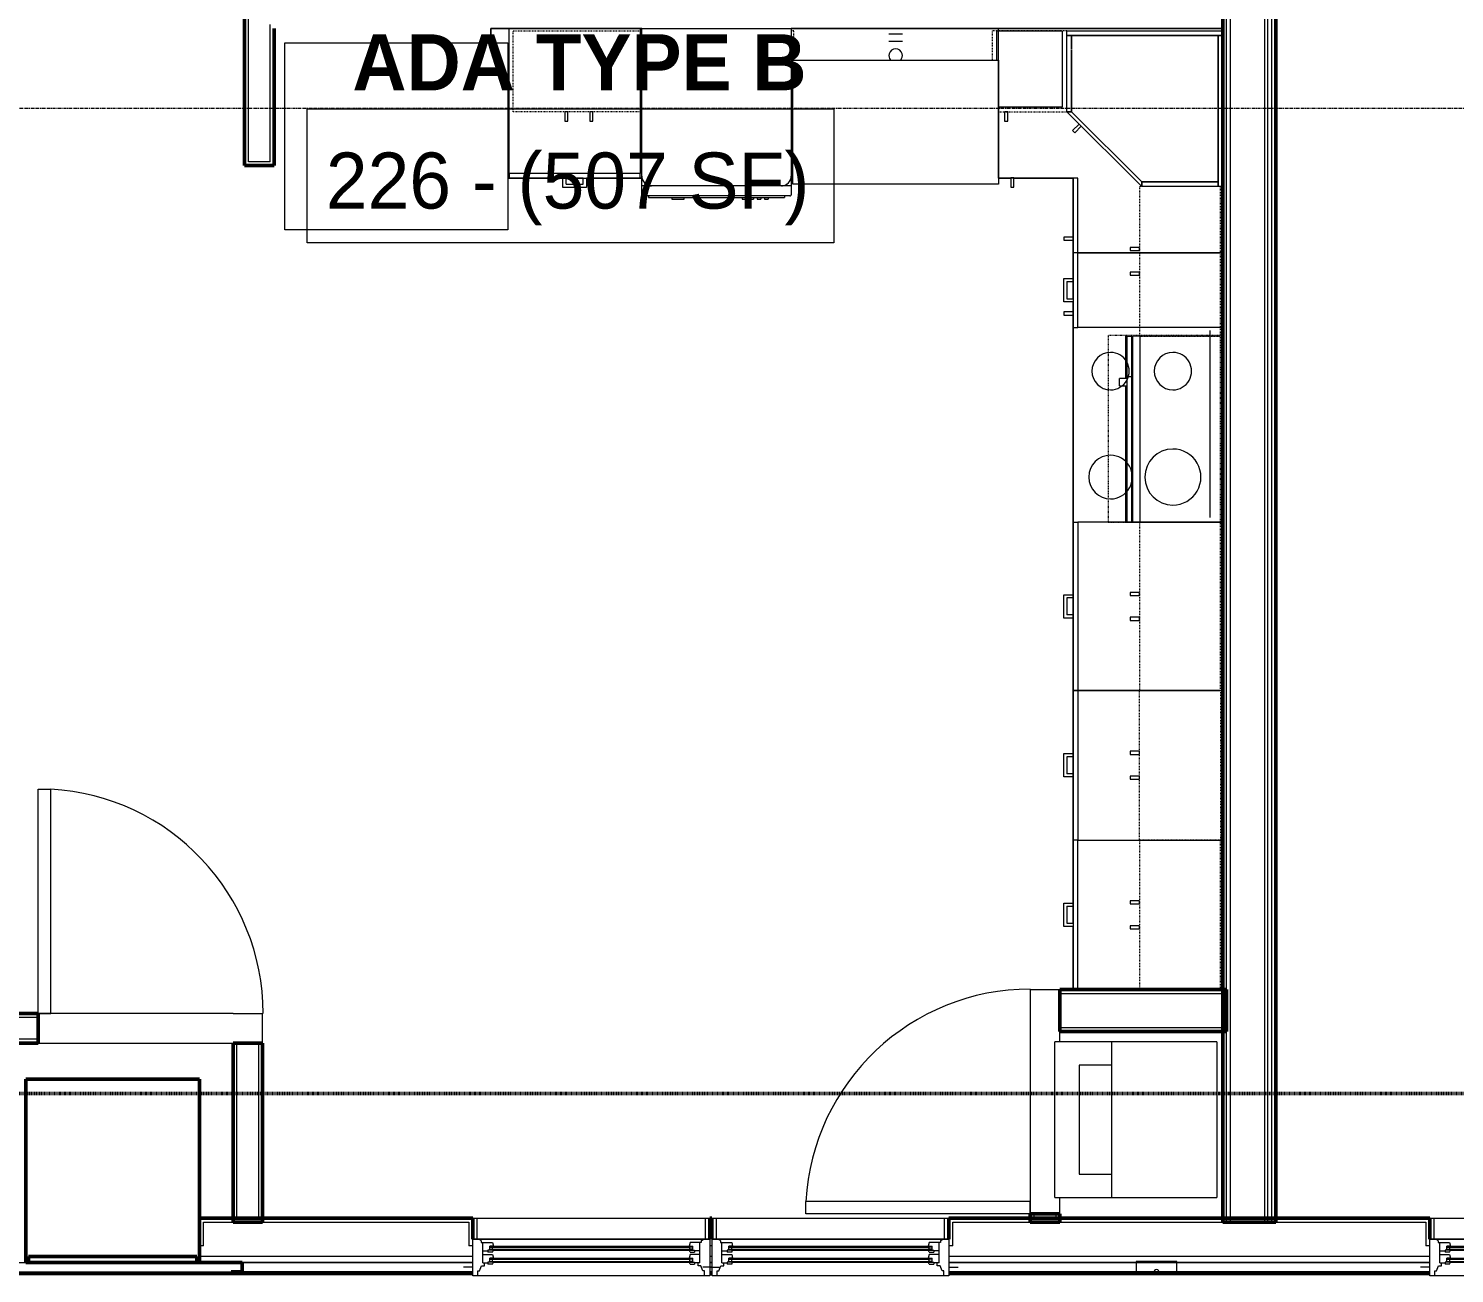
# Model space of a CAD drawing. Header units: inches. Extents: x -4235 to -464, y 9767 to 12359.
# Drawn here: x -3131.4 to -2902.6, y 9980.2 to 10180 of the extents above; entities that cross this region are included whole.
import ezdxf

# ---------------------------------------------------------------- set-up
doc = ezdxf.new("R2010")
doc.units = ezdxf.units.IN
doc.header["$MEASUREMENT"] = 0
for name, pattern in [('Dash', [0.25, 0.125, -0.125]), ('Dash 1_16_', [0.125, 0.0625, -0.0625]), ('Grid Line 1_2_', [0.875, 0.5, -0.125, 0.125, -0.125]), ('Overhead', [0.15625, 0.09375, -0.0625])]:
    doc.linetypes.add(name, pattern=pattern)
for name, color, linetype, lineweight in [('0-1', 7, 'Continuous', 5), ('0-2', 10, 'Continuous', 9), ('A-AREA-IDEN', 2, 'Continuous', 9), ('A-DOOR-1', 10, 'Continuous', 9), ('A-DOOR-2', 50, 'Continuous', 20), ('A-GENM', 5, 'Continuous', 9), ('A-GENM-4', 5, 'Continuous', 50), ('A-GLAZ-1', 151, 'Continuous', 9), ('A-GLAZ-2', 151, 'Continuous', 20), ('A-GLAZ-3', 151, 'Continuous', 50), ('A-WALL', 113, 'Continuous', 13), ('A-WALL-1', 7, 'Continuous', 50), ('A-WALL-2', 250, 'Continuous', 13), ('A-WALL-3', 10, 'Continuous', 9), ('A-WALL-4', 254, 'Continuous', 9), ('A-WALL-5', 113, 'Continuous', 9), ('A-WALL-6', 113, 'Continuous', 50), ('C-PROP-LINE-1', 91, 'Dash 1_16_', 50), ('I-WALL-1', 7, 'Continuous', 50), ('P-SANR-FIXT-1', 10, 'Continuous', 9), ('P-SANR-FIXT-2', 254, 'Continuous', 9), ('Q-CASE', 31, 'Continuous', 9), ('Q-CASE-1', 254, 'Continuous', 9), ('Q-CASE-2', 10, 'Continuous', 9), ('Q-CASE-3', 254, 'Dash', 9), ('Q-CASE-4', 10, 'Dash', 9), ('Q-SPCQ-1', 10, 'Continuous', 9), ('Q-SPCQ-2', 91, 'Overhead', 9), ('S-GRID-1', 1, 'Grid Line 1_2_', 9)]:
    doc.layers.add(name, color=color, linetype=linetype, lineweight=lineweight)
doc.styles.add('Century Gothic', font='ufonts.com_century-gothic.ttf', dxfattribs={"height": 9})
doc.styles.add('Century Gothic_B', font='GOTHICB.TTF', dxfattribs={"height": 9})

# ---------------------------------------------------------------- blocks, each defined once
blk = doc.blocks.new('SWING - SINGLE - FLUSH - 36_ x 80_ - OFFSET PIVOT DOOR AT MAGIC PAK AND WASHER_DRYER-3199415-BACKGROUND - RCP - 2ND FLOOR')
at = {"layer": 'A-DOOR-1'}
blk.add_arc((18, -2.37), 36.07, 180, 266.8211, dxfattribs=at)
at = {"layer": 'A-DOOR-2'}
for p, q in [((16, -2.37), (16, -38.39)), ((18, -2.37), (16, -2.37)), ((18, -2.37), (18, -38.39)), ((18, -38.39), (16, -38.39))]:
    blk.add_line(p, q, dxfattribs=at)
blk = doc.blocks.new('Refrigerator_-_Side-by-Side_6047 - 36_ X 30_-1372843-BACKGROUND - RCP - 2ND FLOOR')
at = {"layer": 'Q-SPCQ-1'}
for p, q in [((-17.88, 15.58), (17.87, 15.58)), ((-17.88, -14.42), (-17.88, 15.58)), ((17.87, 15.58), (17.87, -14.42)), ((17.87, -14.42), (-17.88, -14.42))]:
    blk.add_line(p, q, dxfattribs=at)
blk = doc.blocks.new('Range - 24_ x 30_-2806124-BACKGROUND - RCP - 2ND FLOOR')
at = {"layer": 'Q-SPCQ-1'}
blk.add_line((0, -22), (30, -22), dxfattribs=at)
for centre, radius, start, end in [((6.5, -6), 3.5, 360, 180), ((23.5, -6), 3, 0, 180), ((6.5, -6), 3.5, 180, 0), ((23.5, -6), 3, 180, 0), ((6.5, -16), 4.5, 0, 180), ((23.5, -16), 3, 360, 180), ((6.5, -16), 4.5, 180, 0), ((23.5, -16), 3, 180, 0)]:
    blk.add_arc(centre, radius, start, end, dxfattribs=at)
blk = doc.blocks.new('Dishwasher_15404 - 34_ counter-547918-BACKGROUND - RCP - 2ND FLOOR')
at = {"layer": 'Q-SPCQ-1'}
for p, q in [((0, 24), (23.68, 24)), ((0, 0), (0, 24)), ((23.68, 24), (25.25, 24)), ((25.25, 24), (26.68, 24)), ((25.25, 24), (25.25, 22.43)), ((26.87, 23.8), (26.87, 0.2)), ((26.87, 22.91), (27.12, 22.91)), ((27.12, 21.39), (27.12, 22.91)), ((25.25, 22.43), (25.25, 1.57)), ((27.12, 20.19), (27.12, 21.39)), ((27.12, 20.28), (27.37, 20.28)), ((27.12, 3.81), (27.12, 20.19)), ((27.12, 19.69), (27.37, 19.69)), ((27.12, 19.1), (27.37, 19.1)), ((27.12, 18.51), (27.37, 18.51)), ((27.37, 19.69), (27.37, 20.28)), ((27.37, 18.51), (27.37, 19.1)), ((27.12, 17.92), (27.37, 17.92)), ((27.12, 17.33), (27.37, 17.33)), ((27.12, 16.74), (27.37, 16.74)), ((27.12, 16.15), (27.37, 16.15)), ((27.37, 17.33), (27.37, 17.92)), ((27.37, 16.15), (27.37, 16.74)), ((27.37, 6.79), (27.12, 6.79)), ((27.12, 4.82), (27.37, 4.82)), ((27.37, 5.81), (27.37, 6.79)), ((27.37, 4.82), (27.37, 5.81)), ((27.12, 2.61), (27.12, 3.81)), ((27.12, 1.09), (27.12, 2.61)), ((23.68, 0), (0, 0)), ((25.25, 1.57), (25.25, 0)), ((26.87, 1.09), (27.12, 1.09)), ((25.25, 0), (23.68, 0)), ((26.68, 0), (25.25, 0))]:
    blk.add_line(p, q, dxfattribs=at)
for centre, radius, start, end in [((23.68, 22.43), 1.57, 360, 90), ((23.68, 22.43), 1.57, 32.077, 42.3359), ((23.68, 22.43), 1.57, 17.8182, 27.5266), ((26.68, 23.8), 0.197, 360, 90), ((23.68, 22.43), 1.57, 360, 13.6425), ((23.68, 1.57), 1.57, 270, 360), ((23.68, 1.57), 1.57, 317.6641, 327.923), ((23.68, 1.57), 1.57, 332.4734, 342.1818), ((23.68, 1.57), 1.57, 346.3575, 360), ((26.68, 0.2), 0.197, 270, 360), ((26.68, 0.2), 0.197, 270, 345)]:
    blk.add_arc(centre, radius, start, end, dxfattribs=at)
blk = doc.blocks.new('Stacked Washer and Dryer - 26_x25_ - Private-1372850-BACKGROUND - RCP - 2ND FLOOR')
at = {"layer": 'P-SANR-FIXT-1'}
for p, q in [((26, 12.5), (0, 12.5)), ((0, -12.5), (0, 12.5)), ((16.90625, -12.5), (16.90625, 12.5)), ((26, 12.5), (26, -12.5)), ((22.09375, 8.75), (16.90625, 8.75)), ((22.09375, -8.75), (22.09375, 8.75)), ((16.90625, -8.75), (22.09375, -8.75)), ((0, -12.5), (26, -12.5))]:
    blk.add_line(p, q, dxfattribs=at)
blk = doc.blocks.new('30quot_MicrowaveVent_11166 - 70cm miele oven-V18-BACKGROUND - RCP - 2ND FLOOR')
at = {"layer": 'Q-CASE-1'}
for p, q in [((8.88, 16.6), (7.69, 16.6)), ((7.69, 16.55), (7.69, 15.39)), ((8.88, 15.39), (8.88, 16.55)), ((7.69, 15.6), (-14.2, 15.6)), ((-14.2, 15.6), (-14.2, 15.39)), ((9.18, 15.39), (-14.2, 15.39)), ((-14.2, 15.39), (-14.2, 14.61)), ((-14.2, 14.61), (9.18, 14.61)), ((-14.2, 14.49), (-14.2, 13.23)), ((15.68, 14.49), (-14.2, 14.49)), ((15.68, 15.6), (8.88, 15.6)), ((9.18, 15.39), (9.18, 14.61)), ((15.68, 15.39), (9.18, 15.39)), ((9.18, 15.39), (9.18, 14.61)), ((9.18, 14.61), (15.68, 14.61)), ((15.68, 15.39), (15.68, 15.6)), ((15.68, 15.39), (15.68, 14.61)), ((15.68, 13.23), (15.68, 14.49)), ((-14.2, 13.23), (-14.2, 0.37)), ((-14.2, 13.23), (15.68, 13.23)), ((15.68, 0.37), (15.68, 13.23))]:
    blk.add_line(p, q, dxfattribs=at)
at = {"layer": 'Q-CASE-2'}
for p, q in [((-14.2, 0.37), (-14.2, 0)), ((-14.2, 0), (15.68, 0)), ((15.68, 0), (15.68, 0.37))]:
    blk.add_line(p, q, dxfattribs=at)
blk = doc.blocks.new('Base Cabinet 3 Drawer 230 - Base Cabinet 3 Drawer 230 27_-2602705-BACKGROUND - RCP - 2ND FLOOR')
at = {"layer": 'Q-CASE-2'}
for p, q in [((-1.14, 24), (-1.14, 25.5)), ((-1.14, 25.5), (2.61, 25.5)), ((2.61, 25.5), (2.61, 24)), ((-12.76, 24), (14.24, 24)), ((-12.76, 23.25), (-12.76, 24)), ((14.24, 23.25), (-12.76, 23.25)), ((-12.76, 23.25), (-12.76, 0)), ((-1.14, 24), (-0.64, 24)), ((2.11, 25), (-0.64, 25)), ((-0.64, 24), (-0.64, 25)), ((2.11, 24), (2.11, 25)), ((2.61, 24), (2.11, 24)), ((14.24, 24), (14.24, 23.25)), ((14.24, 0), (14.24, 23.25)), ((-12.76, 0), (14.24, 0))]:
    blk.add_line(p, q, dxfattribs=at)
blk = doc.blocks.new('Base Cabinet 3 Drawer 230 - Base Cabinet 3 Drawer 230 24_-2578604-BACKGROUND - RCP - 2ND FLOOR')
at = {"layer": 'Q-CASE-2'}
for p, q in [((-1.14, 24), (-1.14, 25.5)), ((-1.14, 25.5), (2.61, 25.5)), ((2.61, 25.5), (2.61, 24)), ((-11.26, 24), (12.74, 24)), ((-11.26, 23.25), (-11.26, 24)), ((12.74, 23.25), (-11.26, 23.25)), ((-11.26, 23.25), (-11.26, 0)), ((-1.14, 24), (-0.64, 24)), ((2.11, 25), (-0.64, 25)), ((-0.64, 24), (-0.64, 25)), ((2.11, 24), (2.11, 25)), ((2.61, 24), (2.11, 24)), ((12.74, 24), (12.74, 23.25)), ((12.74, 0), (12.74, 23.25)), ((-11.26, 0), (12.74, 0))]:
    blk.add_line(p, q, dxfattribs=at)
blk = doc.blocks.new('Single Door 1 Drawer 211 - 211 Base Cabinet Single Door1 Drawer 12_-2706434-BACKGROUND - RCP - 2ND FLOOR')
at = {"layer": 'Q-CASE-2'}
for p, q in [((-11.26, -23.25), (-11.26, 0)), ((-11.26, 0), (0.74, 0)), ((0.74, 0), (0.74, -23.25)), ((-11.26, -23.25), (-11.26, -24)), ((0.74, -23.25), (-11.26, -23.25)), ((-11.26, -24), (0.74, -24)), ((-6.64, -24), (-7.14, -24)), ((-7.14, -25.5), (-7.14, -24)), ((-6.64, -25), (-6.64, -24)), ((-6.64, -25), (-3.89, -25)), ((-3.89, -25), (-3.89, -24)), ((-3.89, -24), (-3.39, -24)), ((-3.39, -24), (-3.39, -25.5)), ((-1.27, -24), (-1.76, -24)), ((-1.76, -24), (-1.76, -25.5)), ((-1.27, -25.5), (-1.27, -24)), ((0.74, -24), (0.74, -23.25)), ((-3.39, -25.5), (-7.14, -25.5)), ((-1.76, -25.5), (-1.27, -25.5))]:
    blk.add_line(p, q, dxfattribs=at)
blk = doc.blocks.new('Base Cabinet Corner 197 - Base Cabinet Corner 197-2565125-BACKGROUND - RCP - 2ND FLOOR')
at = {"layer": 'Q-CASE-2'}
for p, q in [((-23.26, 0), (12.74, 0)), ((-23.26, -36), (-23.26, 0)), ((12.74, 0), (12.74, -24)), ((0.74, -23.25), (0.74, -36)), ((12.74, -23.25), (0.74, -23.25)), ((0.74, -23.25), (0.74, -24)), ((0.74, -24), (0.74, -36)), ((12.74, -24), (0.74, -24)), ((10.73, -24), (10.24, -24)), ((10.24, -24), (10.24, -25.5)), ((10.73, -25.5), (10.73, -24)), ((10.24, -25.5), (10.73, -25.5)), ((2.23, -33.51), (0.73, -33.51)), ((0.73, -33.51), (0.73, -34)), ((0.73, -34), (2.23, -34)), ((2.23, -34), (2.23, -33.51)), ((0.74, -36), (-23.26, -36))]:
    blk.add_line(p, q, dxfattribs=at)
blk = doc.blocks.new('Base Cabinet 3 Drawer 230 - Base Cabinet 3 Drawer 230 21_-2554957-BACKGROUND - RCP - 2ND FLOOR')
at = {"layer": 'Q-CASE-2'}
for p, q in [((-9.76, -23.25), (-9.76, 0)), ((-9.76, 0), (11.24, 0)), ((11.24, 0), (11.24, -23.25)), ((-9.76, -23.25), (-9.76, -24)), ((11.24, -23.25), (-9.76, -23.25)), ((-9.76, -24), (11.24, -24)), ((-0.64, -24), (-1.14, -24)), ((-1.14, -25.5), (-1.14, -24)), ((-0.64, -25), (-0.64, -24)), ((-0.64, -25), (2.11, -25)), ((2.11, -25), (2.11, -24)), ((2.11, -24), (2.61, -24)), ((2.61, -24), (2.61, -25.5)), ((11.24, -24), (11.24, -23.25)), ((2.61, -25.5), (-1.14, -25.5))]:
    blk.add_line(p, q, dxfattribs=at)
blk = doc.blocks.new('308 - 308 x 24_-2727436-BACKGROUND - RCP - 2ND FLOOR')
at = {"layer": 'Q-CASE'}
for p, q in [((0, -25.19), (-12, -13.19)), ((-12, -13.19), (-11.25, -13.19)), ((-11.25, -13.19), (0, -24.44)), ((0, -24.44), (0, -25.19))]:
    blk.add_line(p, q, dxfattribs=at)
at = {"layer": 'Q-CASE-1'}
for p, q in [((-12, -0.94), (-12, -0.19)), ((-12, -3.31), (-12, -0.94)), ((-12, -0.94), (-11.25, -0.94)), ((12.63, -0.94), (-12, -0.94)), ((-11.25, -3.2), (-11.25, -0.94)), ((-11.25, -0.94), (12.25, -0.94)), ((-11.25, -0.94), (-11.25, -3.2)), ((12.25, -0.94), (12.25, -24.44)), ((12.25, -25.19), (12.25, -0.94)), ((12.25, -0.94), (12.63, -0.94)), ((-12, -13.19), (-12, -3.33)), ((-11.25, -13.19), (-11.25, -3.27)), ((-11.25, -3.27), (-11.25, -13.19)), ((-11.25, -13.19), (-12, -13.19)), ((0, -24.44), (-11.25, -13.19)), ((-10.05, -15.14), (-11.11, -16.2)), ((-10.76, -16.55), (-9.7, -15.49)), ((-11.11, -16.2), (-10.76, -16.55)), ((12.25, -24.44), (0, -24.44)), ((0, -25.19), (0, -24.44)), ((0, -24.44), (12.25, -24.44)), ((12.25, -24.44), (12.25, -25.19)), ((12.25, -25.19), (0, -25.19)), ((12.63, -25.19), (12.25, -25.19))]:
    blk.add_line(p, q, dxfattribs=at)
at = {"layer": 'Q-CASE-2'}
for p, q in [((-12, -0.19), (10.32, -0.19)), ((10.37, -0.19), (12.63, -0.19)), ((12.63, -0.19), (13, -0.19)), ((12.63, -0.94), (13, -0.94)), ((13, -0.94), (12.63, -0.94)), ((13, -0.19), (13, -0.94)), ((13, -0.94), (13, -25.19)), ((13, -25.19), (12.63, -25.19))]:
    blk.add_line(p, q, dxfattribs=at)
blk = doc.blocks.new('300 Series Wall Hung Cabinet_302 - 24_ X 24_-2588623-BACKGROUND - RCP - 2ND FLOOR')
at = {"layer": 'Q-CASE-3'}
for p, q in [((12, -4.87), (12, -0.19)), ((11.6, -13.19), (11.85, -13.19))]:
    blk.add_line(p, q, dxfattribs=at)
at = {"layer": 'Q-CASE-4'}
blk.add_line((12, -0.19), (11.6, -0.19), dxfattribs=at)
blk = doc.blocks.new('300 Series Wall Hung Cabinet_301 - 12_ x 24_-2732593-BACKGROUND - RCP - 2ND FLOOR')
at = {"layer": 'Q-CASE-1'}
for p, q in [((-5.25, -4.87), (-5.25, -0.19)), ((5.25, -0.19), (5.25, -3.41)), ((5.25, -3.44), (5.25, -12.44)), ((5.25, -12.44), (-5, -12.44)), ((-3.51, -13.19), (-4, -13.19)), ((-4, -13.19), (-4, -14.69)), ((-3.51, -14.69), (-3.51, -13.19)), ((-4, -14.69), (-3.51, -14.69))]:
    blk.add_line(p, q, dxfattribs=at)
at = {"layer": 'Q-CASE-2'}
blk.add_line((-5.25, -0.19), (5.25, -0.19), dxfattribs=at)
at = {"layer": 'Q-CASE-3'}
for p, q in [((-6, -0.19), (-6, -4.87)), ((6, -3.31), (6, -0.19)), ((6, -13.19), (6, -3.33)), ((-5, -13.19), (6, -13.19))]:
    blk.add_line(p, q, dxfattribs=at)
at = {"layer": 'Q-CASE-4'}
blk.add_line((6, -0.19), (-6, -0.19), dxfattribs=at)
blk = doc.blocks.new('Base Cabinet 3 Drawer 230 - Base Cabinet 3 Drawer 230 24_-2554933-BACKGROUND - RCP - 2ND FLOOR')
at = {"layer": 'Q-CASE-2'}
for p, q in [((-11.26, -23.25), (-11.26, 0)), ((-11.26, 0), (12.74, 0)), ((12.74, 0), (12.74, -23.25)), ((-11.26, -23.25), (-11.26, -24)), ((12.74, -23.25), (-11.26, -23.25)), ((-11.26, -24), (12.74, -24)), ((-0.64, -24), (-1.14, -24)), ((-1.14, -25.5), (-1.14, -24)), ((-0.64, -25), (-0.64, -24)), ((-0.64, -25), (2.11, -25)), ((2.11, -25), (2.11, -24)), ((2.11, -24), (2.61, -24)), ((2.61, -24), (2.61, -25.5)), ((12.74, -24), (12.74, -23.25)), ((2.61, -25.5), (-1.14, -25.5))]:
    blk.add_line(p, q, dxfattribs=at)
blk = doc.blocks.new('kitchen_faucet_14143 - kitchen_faucet_14143-2439044-BACKGROUND - RCP - 2ND FLOOR')
at = {"layer": 'P-SANR-FIXT-2'}
for p, q in [((2.26, -1.05), (2.26, 1.08)), ((2.34, 1.08), (2.34, -1.08)), ((3.44, 0.94), (3.44, 1.08)), ((3.44, -1.08), (3.44, 0.94)), ((2.26, -1.08), (2.26, -1.05))]:
    blk.add_line(p, q, dxfattribs=at)
for start, end in [(75, 130.3805), (0, 75), (285.1305, 360), (229.6195, 285)]:
    blk.add_arc((0, 0), 1.08, start, end, dxfattribs=at)
blk = doc.blocks.new('Stainless Steel Farmhous Kitchen Sink - Stainless Steel Farmhous Kitchen Sink-2443921-BACKGROUND - RCP - 2ND FLOOR')
at = {"layer": 'P-SANR-FIXT-1'}
for p, q in [((-33, -22.2), (-33, -2.25)), ((-33, -2.25), (0, -2.25)), ((0, -2.25), (0, -22.2)), ((0, -22.2), (-33, -22.2))]:
    blk.add_line(p, q, dxfattribs=at)
blk = doc.blocks.new('300 Series Wall Hung Cabinet_302 - 27_ X 24_-2768166-BACKGROUND - RCP - 2ND FLOOR')
at = {"layer": 'Q-CASE-1'}
for p, q in [((-1.76, -13.19), (-2.25, -13.19)), ((-2.25, -13.19), (-2.25, -14.69)), ((-1.76, -14.69), (-1.76, -13.19)), ((2.24, -13.19), (1.75, -13.19)), ((1.75, -13.19), (1.75, -14.69)), ((2.24, -14.69), (2.24, -13.19)), ((-2.25, -14.69), (-1.76, -14.69)), ((1.75, -14.69), (2.24, -14.69))]:
    blk.add_line(p, q, dxfattribs=at)
at = {"layer": 'Q-CASE-3'}
for p, q in [((-13.5, -0.19), (-13.5, -13.19)), ((13.5, -13.19), (13.5, -0.19)), ((-13.5, -13.19), (13.5, -13.19))]:
    blk.add_line(p, q, dxfattribs=at)
at = {"layer": 'Q-CASE-4'}
blk.add_line((13.5, -0.19), (-13.5, -0.19), dxfattribs=at)
blk = doc.blocks.new('300 Series Wall Hung Cabinet_302 - 24_ X 24_-V63-BACKGROUND - RCP - 2ND FLOOR')
at = {"layer": 'Q-CASE-1'}
for p, q in [((-1.76, 14.69), (-2.25, 14.69)), ((-2.25, 14.69), (-2.25, 13.19)), ((-1.76, 13.19), (-1.76, 14.69)), ((2.24, 14.69), (1.75, 14.69)), ((1.75, 14.69), (1.75, 13.19)), ((2.24, 13.19), (2.24, 14.69)), ((-2.25, 13.19), (-1.76, 13.19)), ((1.75, 13.19), (2.24, 13.19))]:
    blk.add_line(p, q, dxfattribs=at)
at = {"layer": 'Q-CASE-3'}
for p, q in [((-12, 0.19), (-12, 13.19)), ((-12, 13.19), (12, 13.19)), ((12, 13.19), (12, 0.19))]:
    blk.add_line(p, q, dxfattribs=at)
at = {"layer": 'Q-CASE-4'}
blk.add_line((12, 0.19), (-12, 0.19), dxfattribs=at)
blk = doc.blocks.new('300 Series Wall Hung Cabinet_302 - 24_ X 24_-V62-BACKGROUND - RCP - 2ND FLOOR')
at = {"layer": 'Q-CASE-1'}
for p, q in [((-1.76, -13.19), (-2.25, -13.19)), ((-2.25, -13.19), (-2.25, -14.69)), ((-1.76, -14.69), (-1.76, -13.19)), ((2.24, -13.19), (1.75, -13.19)), ((1.75, -13.19), (1.75, -14.69)), ((2.24, -14.69), (2.24, -13.19)), ((-2.25, -14.69), (-1.76, -14.69)), ((1.75, -14.69), (2.24, -14.69))]:
    blk.add_line(p, q, dxfattribs=at)
at = {"layer": 'Q-CASE-3'}
for p, q in [((-12, -0.19), (-12, -13.19)), ((12, -13.19), (12, -0.19)), ((-12, -13.19), (12, -13.19))]:
    blk.add_line(p, q, dxfattribs=at)
at = {"layer": 'Q-CASE-4'}
blk.add_line((12, -0.19), (-12, -0.19), dxfattribs=at)
blk = doc.blocks.new('300 Series Wall Hung Cabinet_302 - 24_ X 24_-V75-BACKGROUND - RCP - 2ND FLOOR')
at = {"layer": 'Q-CASE-1'}
for p, q in [((-1.76, -13.19), (-2.25, -13.19)), ((-2.25, -13.19), (-2.25, -14.69)), ((-1.76, -14.69), (-1.76, -13.19)), ((2.24, -13.19), (1.75, -13.19)), ((1.75, -13.19), (1.75, -14.69)), ((2.24, -14.69), (2.24, -13.19)), ((-2.25, -14.69), (-1.76, -14.69)), ((1.75, -14.69), (2.24, -14.69))]:
    blk.add_line(p, q, dxfattribs=at)
at = {"layer": 'Q-CASE-3'}
for p, q in [((-12, -0.19), (-12, -13.19)), ((-12, -13.19), (12, -13.19))]:
    blk.add_line(p, q, dxfattribs=at)
at = {"layer": 'Q-CASE-4'}
for p, q in [((12, -0.19), (-12, -0.19)), ((12, -13.19), (12, -0.19))]:
    blk.add_line(p, q, dxfattribs=at)
blk = doc.blocks.new('300 Series Wall Hung Cabinet_302 - 21_ X 24_-2838688-BACKGROUND - RCP - 2ND FLOOR')
at = {"layer": 'Q-CASE-1'}
for p, q in [((-1.76, 14.69), (-2.25, 14.69)), ((-2.25, 14.69), (-2.25, 13.19)), ((-1.76, 13.19), (-1.76, 14.69)), ((2.24, 14.69), (1.75, 14.69)), ((1.75, 14.69), (1.75, 13.19)), ((2.24, 13.19), (2.24, 14.69)), ((-2.25, 13.19), (-1.76, 13.19)), ((1.75, 13.19), (2.24, 13.19))]:
    blk.add_line(p, q, dxfattribs=at)
at = {"layer": 'Q-CASE-3'}
for p, q in [((-10.1, 13.19), (10.5, 13.19)), ((10.5, 13.19), (10.5, 0.23))]:
    blk.add_line(p, q, dxfattribs=at)
at = {"layer": 'Q-CASE-4'}
blk.add_line((10.5, 0.19), (-10.1, 0.19), dxfattribs=at)
blk = doc.blocks.new('Range_Hood_386 - 30_ Wide-2911770-BACKGROUND - RCP - 2ND FLOOR')
at = {"layer": 'Q-SPCQ-2'}
for p, q in [((15, 6), (-15, 6)), ((-15, 6), (-15, -12)), ((15, -12), (15, 6)), ((-15, -12), (15, -12))]:
    blk.add_line(p, q, dxfattribs=at)
blk = doc.blocks.new('CTR - 1st Phase - Unit Layouts_rvt-1-BACKGROUND - RCP - 2ND FLOOR')
at = {"layer": 'A-WALL-1'}
for p, q in [((-3096.75, 10158.02), (-3096.75, 10263.53)), ((-3092, 10180.03), (-3092, 10158.02)), ((-3096.12, 10158.02), (-3096.75, 10158.02)), ((-3092.62, 10158.02), (-3096.12, 10158.02)), ((-3092, 10158.02), (-3092.62, 10158.02)), ((-2965.9, 10019.02), (-2965.9, 10025.77)), ((-2965.9, 10025.77), (-2939.15, 10025.77)), ((-2939.15, 10025.77), (-2939.15, 10019.02)), ((-3134.12, 10021.93), (-3129.85, 10021.93)), ((-3129.85, 10021.93), (-3129.85, 10017.18)), ((-2939.15, 10019.02), (-2965.9, 10019.02)), ((-3129.85, 10017.18), (-3134.12, 10017.18)), ((-3098.6, 9988.43), (-3098.6, 10017.18)), ((-3098.6, 10017.18), (-3093.85, 10017.18)), ((-3093.85, 10017.18), (-3093.85, 9988.43)), ((-2970.65, 9988.43), (-2970.65, 9989.77)), ((-2970.65, 9989.77), (-2965.9, 9989.77)), ((-2965.9, 9989.77), (-2965.9, 9988.43)), ((-3097.97, 9988.43), (-3098.6, 9988.43)), ((-3094.47, 9988.43), (-3097.97, 9988.43)), ((-3093.85, 9988.43), (-3094.47, 9988.43)), ((-2970.03, 9988.43), (-2970.65, 9988.43)), ((-2966.53, 9988.43), (-2970.03, 9988.43)), ((-2965.9, 9988.43), (-2966.53, 9988.43))]:
    blk.add_line(p, q, dxfattribs=at)
at = {"layer": 'A-WALL-2'}
for p, q in [((-3096.12, 10158.64), (-3096.12, 10263.53)), ((-3092.62, 10158.64), (-3092.62, 10180.65)), ((-3092.62, 10158.64), (-3096.12, 10158.64)), ((-2965.9, 10025.15), (-2939.15, 10025.15)), ((-3129.85, 10021.3), (-3133.5, 10021.3)), ((-2965.9, 10019.65), (-2939.15, 10019.65)), ((-3129.85, 10017.8), (-3133.5, 10017.8)), ((-3097.97, 9989.06), (-3097.97, 10017.18)), ((-3094.47, 9989.06), (-3094.47, 10017.18)), ((-3094.47, 9989.06), (-3097.97, 9989.06)), ((-2970.03, 9989.06), (-2970.03, 9989.77)), ((-2966.53, 9989.06), (-2970.03, 9989.06)), ((-2966.53, 9989.06), (-2966.53, 9989.77))]:
    blk.add_line(p, q, dxfattribs=at)
at = {"layer": 'A-WALL-3'}
for p, q in [((-2970.65, 10025.77), (-2965.9, 10025.77)), ((-2970.65, 10025.77), (-2970.65, 9989.77)), ((-3098.6, 10021.93), (-3129.85, 10021.93)), ((-3098.6, 10021.93), (-3093.85, 10021.93)), ((-3093.85, 10017.18), (-3093.85, 10021.93)), ((-2965.9, 10017.37), (-2965.9, 10019.02)), ((-3129.85, 10017.18), (-3098.6, 10017.18)), ((-2965.9, 9989.77), (-2965.9, 9992.37))]:
    blk.add_line(p, q, dxfattribs=at)
at = {"layer": 'A-WALL-4'}
for p, q in [((-2965.9, 10019.02), (-2965.9, 10025.77)), ((-3129.85, 10021.93), (-3129.85, 10017.18)), ((-3098.6, 10017.18), (-3093.85, 10017.18)), ((-2970.65, 9989.77), (-2965.9, 9989.77))]:
    blk.add_line(p, q, dxfattribs=at)
at = {"layer": 'A-WALL-5'}
for p, q in [((-3033.02, 10180.03), (-3057.25, 10180.03)), ((-3057.25, 10180.03), (-3057.25, 10177.72)), ((-3057.25, 10180.03), (-3033.02, 10180.03)), ((-3057.25, 10177.72), (-3057.25, 10180.03)), ((-2939.77, 10180.03), (-3009.02, 10180.03)), ((-3009.02, 10180.03), (-2939.77, 10180.03)), ((-2939.77, 10025.77), (-2939.77, 10180.03)), ((-2939.77, 10180.03), (-2939.77, 10025.77)), ((-3054.52, 10156.03), (-3045.65, 10156.03)), ((-3045.65, 10156.03), (-3054.52, 10156.03)), ((-3045.65, 10156.03), (-3045.15, 10156.03)), ((-3045.15, 10156.03), (-3042.4, 10156.03)), ((-3042.4, 10156.03), (-3045.15, 10156.03)), ((-3042.4, 10156.03), (-3041.9, 10156.03)), ((-3041.9, 10156.03), (-3033.02, 10156.03)), ((-3033.02, 10156.03), (-3041.9, 10156.03)), ((-3009.02, 10156.03), (-3008.77, 10156.03)), ((-3008.77, 10156.03), (-3009.02, 10156.03)), ((-2975.77, 10156.03), (-2973.77, 10156.03)), ((-2973.77, 10156.03), (-2975.77, 10156.03)), ((-2973.29, 10156.03), (-2963.77, 10156.03)), ((-2963.77, 10156.03), (-2973.29, 10156.03)), ((-2963.77, 10156.03), (-2963.77, 10146.53)), ((-2963.77, 10146.53), (-2963.77, 10156.03)), ((-2963.77, 10146.53), (-2963.77, 10146.04)), ((-2963.77, 10146.04), (-2963.77, 10139.9)), ((-2963.77, 10139.9), (-2963.77, 10146.04)), ((-2963.77, 10139.9), (-2963.77, 10139.4)), ((-2963.77, 10139.4), (-2963.77, 10136.65)), ((-2963.77, 10136.65), (-2963.77, 10139.4)), ((-2963.77, 10136.65), (-2963.77, 10136.15)), ((-2963.77, 10136.15), (-2963.77, 10134.53)), ((-2963.77, 10134.53), (-2963.77, 10136.15)), ((-2963.77, 10134.53), (-2963.77, 10134.04)), ((-2963.77, 10134.04), (-2963.77, 10089.15)), ((-2963.77, 10089.15), (-2963.77, 10134.04)), ((-2963.77, 10089.15), (-2963.77, 10088.65)), ((-2963.77, 10088.65), (-2963.77, 10085.9)), ((-2963.77, 10085.9), (-2963.77, 10088.65)), ((-2963.77, 10085.9), (-2963.77, 10085.4)), ((-2963.77, 10085.4), (-2963.77, 10063.65)), ((-2963.77, 10063.65), (-2963.77, 10085.4)), ((-2963.77, 10063.65), (-2963.77, 10063.15)), ((-2963.77, 10063.15), (-2963.77, 10060.4)), ((-2963.77, 10060.4), (-2963.77, 10063.15)), ((-2963.77, 10060.4), (-2963.77, 10059.9)), ((-2963.77, 10059.9), (-2963.77, 10039.65)), ((-2963.77, 10039.65), (-2963.77, 10059.9)), ((-2963.77, 10039.65), (-2963.77, 10039.15)), ((-2963.77, 10039.15), (-2963.77, 10036.4)), ((-2963.77, 10036.4), (-2963.77, 10039.15)), ((-2963.77, 10036.4), (-2963.77, 10035.9)), ((-2963.77, 10035.9), (-2963.77, 10025.77)), ((-2963.77, 10025.77), (-2963.77, 10035.9)), ((-2963.77, 10025.77), (-2939.77, 10025.77)), ((-2939.77, 10025.77), (-2963.77, 10025.77))]:
    blk.add_line(p, q, dxfattribs=at)
at = {"layer": '0-2'}
for name, p in [('Base Cabinet 3 Drawer 230 - Base Cabinet 3 Drawer 230 21_-2554957-BACKGROUND - RCP - 2ND FLOOR', (-3044.51, 10180.03)), ('300 Series Wall Hung Cabinet_302 - 24_ X 24_-2588623-BACKGROUND - RCP - 2ND FLOOR', (-3020.62, 10179.84)), ('300 Series Wall Hung Cabinet_301 - 12_ x 24_-2732593-BACKGROUND - RCP - 2ND FLOOR', (-2970.77, 10179.84)), ('308 - 308 x 24_-2727436-BACKGROUND - RCP - 2ND FLOOR', (-2952.77, 10179.84)), ('Stainless Steel Farmhous Kitchen Sink - Stainless Steel Farmhous Kitchen Sink-2443921-BACKGROUND - RCP - 2ND FLOOR', (-2975.77, 10177.22))]:
    blk.add_blockref(name, p, dxfattribs=at)
for name, p, rotation in [('300 Series Wall Hung Cabinet_302 - 21_ X 24_-2838688-BACKGROUND - RCP - 2ND FLOOR', (-3043.12, 10179.84), 180), ('Dishwasher_15404 - 34_ counter-547918-BACKGROUND - RCP - 2ND FLOOR', (-3033.02, 10180.03), 269.9999999999796), ('kitchen_faucet_14143 - kitchen_faucet_14143-2439044-BACKGROUND - RCP - 2ND FLOOR', (-2992.27, 10175.67), 89.9999999998956), ('Base Cabinet Corner 197 - Base Cabinet Corner 197-2565125-BACKGROUND - RCP - 2ND FLOOR', (-2939.77, 10156.77), 269.999999999893), ('Refrigerator_-_Side-by-Side_6047 - 36_ X 30_-1372843-BACKGROUND - RCP - 2ND FLOOR', (-3072.4, 10163.29), 180), ('300 Series Wall Hung Cabinet_302 - 24_ X 24_-V62-BACKGROUND - RCP - 2ND FLOOR', (-2939.96, 10142.65), 269.9999999999392), ('Single Door 1 Drawer 211 - 211 Base Cabinet Single Door1 Drawer 12_-2706434-BACKGROUND - RCP - 2ND FLOOR', (-2939.77, 10132.77), 269.9999999998935), ('Range - 24_ x 30_-2806124-BACKGROUND - RCP - 2ND FLOOR', (-2963.77, 10101.53), 89.9999999999672), ('Range_Hood_386 - 30_ Wide-2911770-BACKGROUND - RCP - 2ND FLOOR', (-2952.15, 10115.77), 89.99999999990145), ('30quot_MicrowaveVent_11166 - 70cm miele oven-V18-BACKGROUND - RCP - 2ND FLOOR', (-2939.77, 10114.97), 89.9999999999377), ('Base Cabinet 3 Drawer 230 - Base Cabinet 3 Drawer 230 27_-2602705-BACKGROUND - RCP - 2ND FLOOR', (-2939.77, 10086.53), 89.99999999998313), ('300 Series Wall Hung Cabinet_302 - 27_ X 24_-2768166-BACKGROUND - RCP - 2ND FLOOR', (-2939.96, 10087.27), 269.9999999999392), ('Base Cabinet 3 Drawer 230 - Base Cabinet 3 Drawer 230 24_-2578604-BACKGROUND - RCP - 2ND FLOOR', (-2939.77, 10061.03), 89.99999999998313), ('300 Series Wall Hung Cabinet_302 - 24_ X 24_-V63-BACKGROUND - RCP - 2ND FLOOR', (-2939.96, 10061.77), 89.99999999993928), ('SWING - SINGLE - FLUSH - 36_ x 80_ - OFFSET PIVOT DOOR AT MAGIC PAK AND WASHER_DRYER-3199415-BACKGROUND - RCP - 2ND FLOOR', (-3111.85, 10019.55), 180), ('Base Cabinet 3 Drawer 230 - Base Cabinet 3 Drawer 230 24_-2554933-BACKGROUND - RCP - 2ND FLOOR', (-2939.77, 10038.51), 269.9999999998935), ('300 Series Wall Hung Cabinet_302 - 24_ X 24_-V75-BACKGROUND - RCP - 2ND FLOOR', (-2939.96, 10037.77), 269.9999999999392), ('SWING - SINGLE - FLUSH - 36_ x 80_ - OFFSET PIVOT DOOR AT MAGIC PAK AND WASHER_DRYER-3199415-BACKGROUND - RCP - 2ND FLOOR', (-2968.28, 10007.77), 269.9999999999521), ('Stacked Washer and Dryer - 26_x25_ - Private-1372850-BACKGROUND - RCP - 2ND FLOOR', (-2940.74, 10004.87), 180)]:
    blk.add_blockref(name, p, dxfattribs=dict(at, rotation=rotation))
blk = doc.blocks.new('CTR - 1st Phase - Common Walls_rvt-1-BACKGROUND - RCP - 2ND FLOOR')
at = {"layer": 'A-WALL-2'}
for p, q in [((-2939.15, 9988.44), (-2939.15, 10373.41)), ((-2938.52, 9988.44), (-2938.52, 10373.41)), ((-2933.02, 9988.44), (-2933.02, 10373.41)), ((-2932.52, 9988.44), (-2932.52, 10373.41)), ((-2931.9, 9988.44), (-2931.9, 10373.41))]:
    blk.add_line(p, q, dxfattribs=at)
at = {"layer": 'I-WALL-1'}
for p, q in [((-2939.77, 9988.44), (-2939.77, 10373.41)), ((-2931.27, 10248.91), (-2931.27, 9988.44)), ((-2931.27, 9988.44), (-2939.77, 9988.44))]:
    blk.add_line(p, q, dxfattribs=at)
blk = doc.blocks.new('Basic Wall _ EXT - FIBER CEMENT - LARGE - ___-2505169-BACKGROUND - RCP - 2ND FLOOR')
at = {"layer": 'A-WALL-5'}
for p, q in [((-3097.16, 9981.91), (-3177.09, 9981.91)), ((-3097.16, 9981.91), (-3177.09, 9981.91)), ((-3104.42, 9981.94), (-3131.42, 9981.94)), ((-3103.99, 9981.94), (-3104.42, 9981.94)), ((-3103.99, 9981.94), (-3097.16, 9981.94)), ((-3097.16, 9981.94), (-3103.99, 9981.94)), ((-3097.16, 9981.94), (-3060.14, 9981.94)), ((-3060.14, 9981.94), (-3097.16, 9981.94)), ((-3060.14, 9981.91), (-3097.16, 9981.91)), ((-3060.14, 9981.91), (-3097.16, 9981.91)), ((-3022.11, 9981.94), (-3021.74, 9981.94)), ((-3021.74, 9981.94), (-3022.11, 9981.94)), ((-3021.74, 9981.91), (-3022.11, 9981.91)), ((-3021.74, 9981.91), (-3022.11, 9981.91)), ((-2983.71, 9981.94), (-2906.54, 9981.94)), ((-2906.54, 9981.94), (-2983.71, 9981.94)), ((-2906.54, 9981.91), (-2983.71, 9981.91)), ((-2906.54, 9981.91), (-2983.71, 9981.91))]:
    blk.add_line(p, q, dxfattribs=at)
blk = doc.blocks.new('Window-Double_Hung-Andersen-400_Series-Tilt_Wash - DOUBLE HUNG - REVERSE COTTAGE - 2ND FLOOR-2888952-BACKGROUND - RCP - 2ND FLOOR')
at = {"layer": 'A-GLAZ-1'}
for p, q in [((-19.01, 3.94), (-19.01, 2.44)), ((-18.95, 3.94), (-19.01, 3.94)), ((-18.95, 2.44), (-19.01, 2.44)), ((-18.95, 4.44), (18.95, 4.44)), ((-18.95, 1.06), (-18.95, 4.44)), ((-18.32, 1.06), (-18.32, 4.44)), ((18.32, 1.06), (18.32, 4.44)), ((18.95, 4.44), (18.95, 1.06)), ((19.01, 3.94), (18.95, 3.94)), ((19.01, 2.44), (18.95, 2.44)), ((19.01, 2.44), (19.01, 3.94)), ((18.95, 1.06), (-18.95, 1.06)), ((-16.29, -0.19), (-15.7, -0.19)), ((-16.29, -0.56), (-15.7, -0.56)), ((-16.29, -2.13), (-15.7, -2.13)), ((-15.82, -0.56), (-15.82, -0.19)), ((-15.82, -2.5), (-15.82, -2.13)), ((-15.7, -0.06), (15.7, -0.06)), ((-15.7, -0.19), (15.7, -0.19)), ((-15.7, -0.56), (15.7, -0.56)), ((-15.7, -0.69), (15.7, -0.69)), ((-15.7, -2), (15.7, -2)), ((-15.7, -2.13), (15.7, -2.13)), ((16.29, -0.19), (15.7, -0.19)), ((16.29, -0.56), (15.7, -0.56)), ((16.29, -2.13), (15.7, -2.13)), ((15.82, -0.56), (15.82, -0.19)), ((15.82, -2.5), (15.82, -2.13)), ((-16.29, -2.5), (-15.7, -2.5)), ((-15.7, -2.5), (15.7, -2.5)), ((-15.7, -2.63), (15.7, -2.63)), ((16.29, -2.5), (15.7, -2.5))]:
    blk.add_line(p, q, dxfattribs=at)
at = {"layer": 'A-GLAZ-2'}
for p, q in [((-19.01, 1.06), (19.01, 1.06)), ((-19.01, -4.81), (-19.01, 1.06)), ((-17.67, 0.78), (-18, 1.06)), ((-17.67, 0.78), (-17.67, 0.56)), ((-17.67, 0.56), (-15.86, 0.56)), ((-17.42, -2.75), (-17.42, 0.56)), ((-15.86, 0.56), (-15.7, -0.06)), ((15.86, 0.56), (15.7, -0.06)), ((17.67, 0.56), (15.86, 0.56)), ((17.42, -2.75), (17.42, 0.56)), ((17.67, 0.78), (18, 1.06)), ((17.67, 0.78), (17.67, 0.56)), ((19.01, 1.06), (19.01, -4.81)), ((-17.42, -0.81), (-16.57, -0.81)), ((-17.42, -1.37), (-15.86, -1.37)), ((-16.57, -0.69), (-16.57, -1.03)), ((-15.7, -0.69), (-16.57, -0.69)), ((-15.86, -1.03), (-16.57, -1.03)), ((-16.29, -0.69), (-16.29, -0.06)), ((-15.7, -0.06), (-16.29, -0.06)), ((-16.29, -2.63), (-16.29, -2)), ((-15.7, -2), (-16.29, -2)), ((-15.86, -1.03), (-15.7, -0.69)), ((-15.86, -1.37), (-15.7, -2)), ((15.7, -0.06), (16.29, -0.06)), ((15.86, -1.03), (15.7, -0.69)), ((15.7, -0.69), (16.57, -0.69)), ((15.86, -1.37), (15.7, -2)), ((15.7, -2), (16.29, -2)), ((15.86, -1.03), (16.57, -1.03)), ((17.42, -1.37), (15.86, -1.37)), ((16.29, -0.69), (16.29, -0.06)), ((16.29, -2.63), (16.29, -2)), ((16.57, -0.69), (16.57, -1.03)), ((17.42, -0.81), (16.57, -0.81)), ((-19.01, -3.44), (-20.51, -3.44)), ((-18.2, -4), (-17.92, -4)), ((-18.2, -4.81), (-18.2, -4)), ((-17.92, -4), (-17.61, -3.19)), ((-17.61, -3.19), (-17.14, -3.19)), ((-17.42, -2.75), (-16.57, -2.75)), ((-17.14, -3.19), (-17.14, -2.75)), ((-16.57, -2.63), (-16.57, -2.97)), ((-15.7, -2.63), (-16.57, -2.63)), ((-15.86, -2.97), (-16.57, -2.97)), ((-15.86, -2.97), (-15.7, -2.63)), ((15.86, -2.97), (15.7, -2.63)), ((15.7, -2.63), (16.57, -2.63)), ((15.86, -2.97), (16.57, -2.97)), ((16.57, -2.63), (16.57, -2.97)), ((17.42, -2.75), (16.57, -2.75)), ((17.14, -3.19), (17.14, -2.75)), ((17.61, -3.19), (17.14, -3.19)), ((17.92, -4), (17.61, -3.19)), ((18.2, -4), (17.92, -4)), ((18.2, -4.81), (18.2, -4)), ((19.01, -3.44), (20.51, -3.44)), ((19.01, -4.81), (-19.01, -4.81))]:
    blk.add_line(p, q, dxfattribs=at)
blk = doc.blocks.new('V-Series_EWC4_SPVU_RFA_2015 - 2ND AND 3RD FLOOR-2226480-BACKGROUND - RCP - 2ND FLOOR')
at = {"layer": 'A-GENM-4'}
for p, q in [((-3858.97, 11734.83), (-3858.97, 11735.26)), ((-3858.97, 11735.26), (-3829.54, 11735.26)), ((-3829.54, 11735.26), (-3829.54, 11707.39)), ((-3858.97, 11734.33), (-3858.97, 11734.83)), ((-3858.97, 11734.83), (-3857.97, 11734.83)), ((-3857.97, 11734.83), (-3858.97, 11734.83)), ((-3858.97, 11708.33), (-3858.97, 11734.33)), ((-3857.97, 11734.83), (-3857.97, 11734.33)), ((-3857.97, 11707.83), (-3857.97, 11734.83)), ((-3857.97, 11734.33), (-3857.97, 11708.33)), ((-3858.97, 11707.83), (-3858.97, 11708.33)), ((-3857.97, 11707.83), (-3858.97, 11707.83)), ((-3858.97, 11707.39), (-3858.97, 11707.83)), ((-3858.97, 11707.83), (-3857.97, 11707.83)), ((-3857.97, 11708.33), (-3857.97, 11707.83)), ((-3829.54, 11707.39), (-3858.97, 11707.39))]:
    blk.add_line(p, q, dxfattribs=at)
blk = doc.blocks.new('Walls 52 - Walls 1-2573848-BACKGROUND - RCP - 2ND FLOOR')
at = {"layer": 'A-WALL-5'}
for p, q in [((-2953.65, 9982.13), (-2953.65, 9981.94)), ((-2953.65, 9982.13), (-2948.1, 9982.13)), ((-2947.15, 9982.13), (-2953.65, 9982.13)), ((-2948.1, 9982.13), (-2947.58, 9982.13)), ((-2947.58, 9982.13), (-2947.26, 9982.13)), ((-2947.26, 9982.13), (-2947.15, 9982.13)), ((-2947.15, 9981.94), (-2947.15, 9982.13)), ((-2953.65, 9981.94), (-2953.65, 9980.19)), ((-2953.65, 9980.19), (-2953.65, 9979.9)), ((-2950.77, 9980.51), (-2950.77, 9980.19)), ((-2950.77, 9980.19), (-2950.77, 9979.9)), ((-2950.02, 9980.19), (-2950.02, 9980.51)), ((-2950.02, 9979.9), (-2950.02, 9980.19)), ((-2947.15, 9980.19), (-2947.15, 9981.94)), ((-2947.15, 9979.9), (-2947.15, 9980.19))]:
    blk.add_line(p, q, dxfattribs=at)
for centre, start_param, end_param in [((-2950.4, 9980.51), 0, 3.141593), ((-2950.4, 9980.51), 3.141593, 3.359433), ((-2950.4, 9980.51), 3.403392, 3.663844), ((-2950.4, 9980.51), 3.665191, 3.860878), ((-2950.4, 9980.51), 3.926991, 4.186454), ((-2950.4, 9980.51), 4.18879, 4.447982), ((-2950.4, 9980.51), 4.45059, 4.587024), ((-2950.4, 9980.51), 4.587024, 4.709688), ((-2950.4, 9980.51), 4.712389, 4.837754), ((-2950.4, 9980.51), 4.837754, 4.971578), ((-2950.4, 9980.51), 4.974188, 5.233645), ((-2950.4, 9980.51), 5.235988, 5.495873), ((-2950.4, 9980.51), 5.570973, 5.758233), ((-2950.4, 9980.51), 5.840308, 6.020685), ((-2950.4, 9980.51), 6.065345, 6.260917), ((-2950.4, 9917.45), 0.049078, 3.092515), ((-2950.4, 9917.45), 3.141593, 3.403392), ((-2950.4, 9917.45), 6.021386, 6.283185)]:
    blk.add_ellipse(centre, major_axis=(0.375, 0), ratio=0.86769, start_param=start_param, end_param=end_param, dxfattribs=at)
blk = doc.blocks.new('Perforated Panel at Magic-Pak - hvac panel - 2nd floor 2-2702974-BACKGROUND - RCP - 2ND FLOOR')
at = {"layer": 'A-GLAZ-3'}
for p, q in [((-19.01, 4.44), (19.01, 4.44)), ((-19.01, 4.37), (-19.01, 4.44)), ((19.01, 4.37), (-19.01, 4.37)), ((19.01, 4.44), (19.01, 4.37))]:
    blk.add_line(p, q, dxfattribs=at)
blk = doc.blocks.new('Family - ___-2835903-BACKGROUND - RCP - 2ND FLOOR')
at = {"layer": 'C-PROP-LINE-1'}
blk.add_line((-2096.82, 10009.09), (-3831.82, 10009.09), dxfattribs=at)

msp = doc.modelspace()

# ---------------------------------------------------------------- linework, layer by layer
at = {"layer": 'A-AREA-IDEN', "flags": 128}
msp.add_lwpolyline([(-3086.7, 10167.12), (-3002.2, 10167.12), (-3002.2, 10145.63), (-3086.7, 10145.63)], close=True, dxfattribs=at)
at = {"layer": 'A-WALL'}
for p, q in [((-3103.36, 9984.63), (-3103.36, 9988.44)), ((-3103.36, 9988.44), (-3060.76, 9988.44)), ((-3060.76, 9988.44), (-3060.76, 9984.63)), ((-2983.09, 9984.63), (-2983.09, 9988.44)), ((-2983.09, 9988.44), (-2907.16, 9988.44)), ((-2907.16, 9988.44), (-2907.16, 9984.63)), ((-3103.36, 9984.63), (-3103.99, 9984.63)), ((-3060.14, 9984.63), (-3060.76, 9984.63)), ((-3021.74, 9984.63), (-3022.11, 9984.63)), ((-2983.09, 9984.63), (-2983.71, 9984.63)), ((-2906.54, 9984.63), (-2907.16, 9984.63)), ((-3060.14, 9982.94), (-3103.99, 9982.94)), ((-3021.74, 9982.94), (-3022.11, 9982.94)), ((-2906.54, 9982.94), (-2983.71, 9982.94)), ((-3060.14, 9981.94), (-3097.16, 9981.94)), ((-3060.14, 9980.44), (-3097.16, 9980.44)), ((-3021.74, 9981.94), (-3022.11, 9981.94)), ((-3021.74, 9980.44), (-3022.11, 9980.44)), ((-2906.54, 9981.94), (-2983.71, 9981.94)), ((-2906.54, 9980.44), (-2983.71, 9980.44))]:
    msp.add_line(p, q, dxfattribs=at)
at = {"layer": 'A-WALL-5'}
for p, q in [((-3060.07, 9989.06), (-3060.14, 9989.06)), ((-3022.17, 9989.06), (-3021.67, 9989.06)), ((-2983.71, 9989.06), (-2983.77, 9989.06)), ((-2906.47, 9989.06), (-2906.54, 9989.06)), ((-3136.94, 9980.44), (-3098.91, 9980.44))]:
    msp.add_line(p, q, dxfattribs=at)
at = {"layer": 'A-WALL-6'}
for p, q in [((-3103.99, 9981.94), (-3103.99, 9989.06)), ((-3103.99, 9989.06), (-3060.14, 9989.06)), ((-3060.14, 9989.06), (-3060.14, 9985.69)), ((-3022.11, 9985.69), (-3022.11, 9989.06)), ((-3022.11, 9989.06), (-3021.74, 9989.06)), ((-3021.74, 9989.06), (-3021.74, 9985.69)), ((-2983.71, 9985.69), (-2983.71, 9989.06)), ((-2983.71, 9989.06), (-2906.54, 9989.06)), ((-2906.54, 9989.06), (-2906.54, 9985.69)), ((-3097.16, 9981.94), (-3103.99, 9981.94)), ((-3098.91, 9980.19), (-3098.91, 9980.44)), ((-3098.91, 9980.44), (-3097.16, 9980.44)), ((-3060.14, 9980.19), (-3098.91, 9980.19)), ((-3097.16, 9980.44), (-3097.16, 9981.94)), ((-3021.74, 9980.19), (-3022.11, 9980.19)), ((-2906.54, 9980.19), (-2983.71, 9980.19))]:
    msp.add_line(p, q, dxfattribs=at)
at = {"layer": 'S-GRID-1'}
msp.add_line((-464.45, 10167.19), (-4185.7, 10167.19), dxfattribs=at)

# ---------------------------------------------------------------- block references
at = {"layer": '0-1'}
for name in ['CTR - 1st Phase - Unit Layouts_rvt-1-BACKGROUND - RCP - 2ND FLOOR', 'CTR - 1st Phase - Common Walls_rvt-1-BACKGROUND - RCP - 2ND FLOOR']:
    msp.add_blockref(name, (0, 0), dxfattribs=at)
at = {"layer": 'A-GENM', "rotation": 90.00000000000026}
msp.add_blockref('V-Series_EWC4_SPVU_RFA_2015 - 2ND AND 3RD FLOOR-2226480-BACKGROUND - RCP - 2ND FLOOR', (8603.4, 13840.91), dxfattribs=at)
at = {"layer": 'A-GLAZ-1'}
for p in [(-3041.12, 9984.63), (-3002.72, 9984.63), (-2887.52, 9984.63)]:
    msp.add_blockref('Window-Double_Hung-Andersen-400_Series-Tilt_Wash - DOUBLE HUNG - REVERSE COTTAGE - 2ND FLOOR-2888952-BACKGROUND - RCP - 2ND FLOOR', p, dxfattribs=at)
at = {"layer": 'A-GLAZ-1', "rotation": 180}
msp.add_blockref('Perforated Panel at Magic-Pak - hvac panel - 2nd floor 2-2702974-BACKGROUND - RCP - 2ND FLOOR', (-3117.92, 9984.63), dxfattribs=at)
at = {"layer": 'A-WALL-5'}
for name in ['Walls 52 - Walls 1-2573848-BACKGROUND - RCP - 2ND FLOOR', 'Basic Wall _ EXT - FIBER CEMENT - LARGE - ___-2505169-BACKGROUND - RCP - 2ND FLOOR']:
    msp.add_blockref(name, (0, 0), dxfattribs=at)
at = {"layer": 'C-PROP-LINE-1'}
msp.add_blockref('Family - ___-2835903-BACKGROUND - RCP - 2ND FLOOR', (0, 0), dxfattribs=at)

# ---------------------------------------------------------------- texts
at = {"layer": 'A-AREA-IDEN', "char_height": 9, "attachment_point": 1}
for s, insert, width, style in [('ADA TYPE B', (-3079.45, 10179.1), 84.537, 'Century Gothic_B'), ('226 - (507 SF)', (-3083.7, 10160.12), 94.839, 'Century Gothic')]:
    msp.add_mtext(s, dxfattribs=dict(at, insert=insert, width=width, style=style))

doc.saveas('drawing.dxf')
